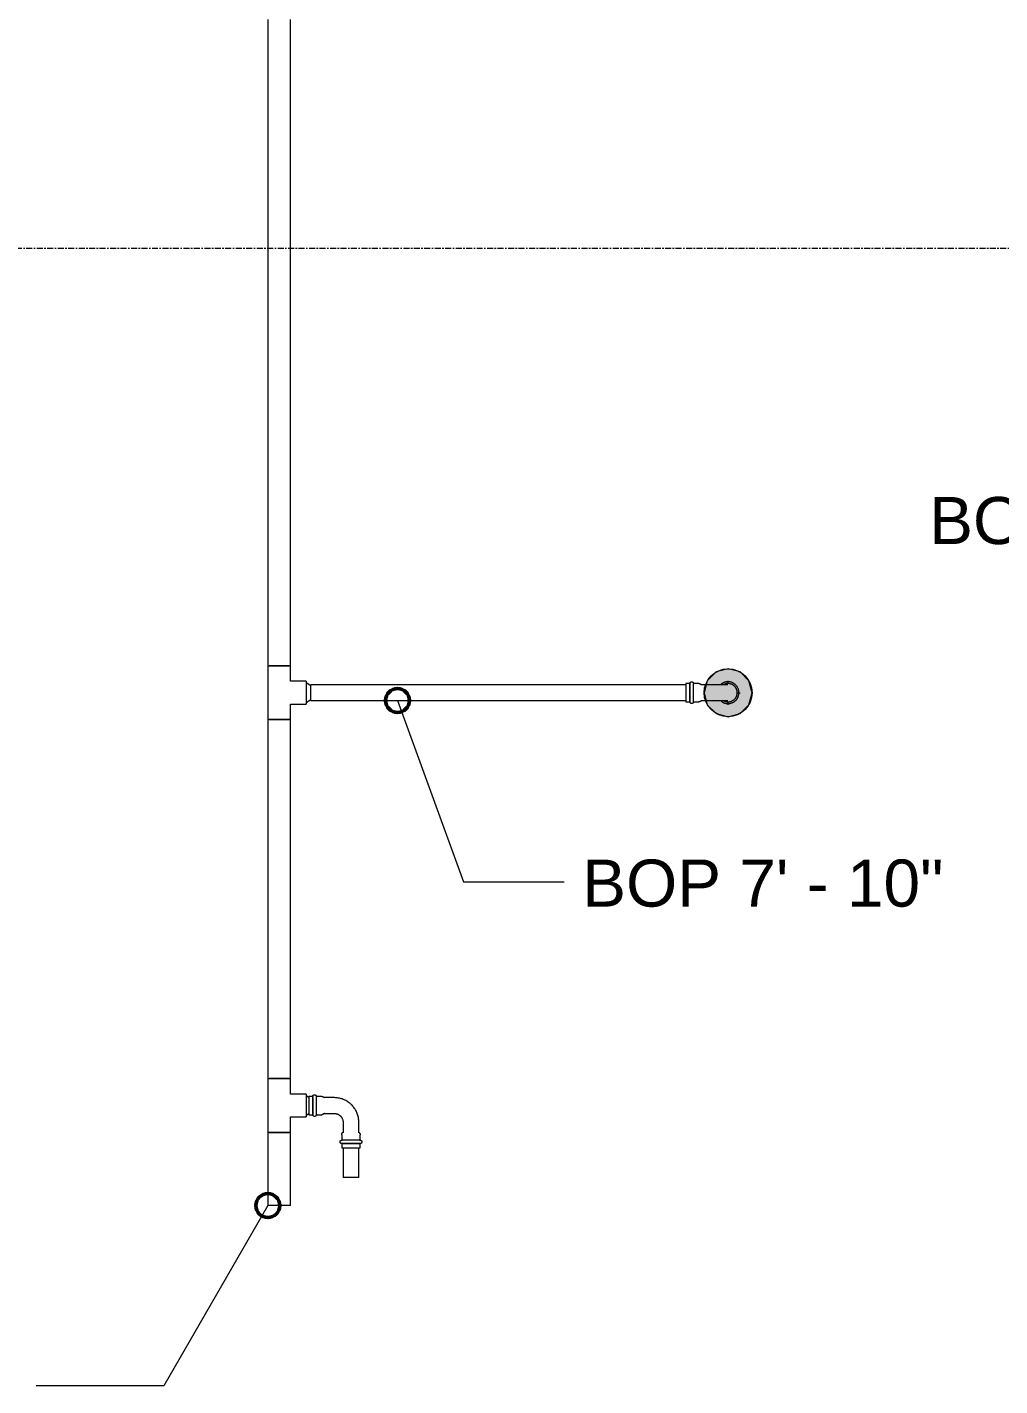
# Model space of a CAD drawing. Header units: inches. Extents: x -3679 to 241, y -496 to 1784.
# Drawn here: x -1093.7 to -1012.4, y 103.9 to 217.5 of the extents above; entities that cross this region are included whole.
import ezdxf

# ---------------------------------------------------------------- set-up
doc = ezdxf.new("R2010")
doc.units = ezdxf.units.IN
doc.header["$MEASUREMENT"] = 0
doc.linetypes.add('Grid Line', pattern=[0.875, 0.5, -0.125, 0.125, -0.125])
for name, color, linetype, lineweight in [('A-ANNO-NOTE', 250, 'Continuous', 9), ('G-ANNO-DIMS', 251, 'Continuous', 9), ('P-PIPE', 1, 'Continuous', 9), ('P-PIPE-CNTR', 1, 'Continuous', 9), ('S-GRID', 8, 'Continuous', 9)]:
    doc.layers.add(name, color=color, linetype=linetype, lineweight=lineweight)
doc.styles.add('Arial', font='arial.ttf', dxfattribs={"height": 3.934132})

# ---------------------------------------------------------------- blocks, each defined once
blk = doc.blocks.new('Victaulic-VicPress316-Elbow 90-45deg Style P568_P571 - Standard-523083-SECOND LEVEL')
at = {"layer": 'P-PIPE'}
for p, q in [((-3178.28, 1233.46), (-3178.28, 1232.57)), ((-3176.97, 1232.57), (-3176.97, 1233.46)), ((-3178.39, 1232.42), (-3178.39, 1231.96)), ((-3176.86, 1231.96), (-3176.86, 1232.42)), ((-3177.63, 1231.96), (-3178.39, 1231.96)), ((-3178.39, 1231.67), (-3178.39, 1231.33)), ((-3177.63, 1231.67), (-3178.39, 1231.67)), ((-3178.39, 1231.33), (-3177.63, 1231.33)), ((-3176.86, 1231.96), (-3177.63, 1231.96)), ((-3176.86, 1231.67), (-3177.63, 1231.67)), ((-3177.63, 1231.33), (-3176.86, 1231.33)), ((-3176.86, 1231.33), (-3176.86, 1231.67))]:
    blk.add_line(p, q, dxfattribs=at)
at = {"layer": 'P-PIPE', "flags": 128}
for points in [[(-3177.63, 1235.77), (-3177.66, 1235.77), (-3177.7, 1235.76), (-3177.73, 1235.76), (-3177.77, 1235.76), (-3177.81, 1235.75), (-3177.84, 1235.74), (-3177.88, 1235.73), (-3177.91, 1235.72), (-3177.95, 1235.71), (-3177.98, 1235.69), (-3178.01, 1235.68), (-3178.05, 1235.66), (-3178.08, 1235.65), (-3178.11, 1235.63), (-3178.14, 1235.61), (-3178.17, 1235.59), (-3178.2, 1235.56), (-3178.23, 1235.54), (-3178.25, 1235.52), (-3178.28, 1235.49), (-3178.3, 1235.46), (-3178.33, 1235.44), (-3178.35, 1235.41), (-3178.37, 1235.38), (-3178.39, 1235.35), (-3178.41, 1235.32), (-3178.43, 1235.28), (-3178.45, 1235.25), (-3178.46, 1235.22), (-3178.48, 1235.19), (-3178.49, 1235.15), (-3178.5, 1235.12), (-3178.51, 1235.08), (-3178.52, 1235.05), (-3178.52, 1235.01), (-3178.53, 1234.97), (-3178.53, 1234.94), (-3178.54, 1234.9), (-3178.54, 1234.86), (-3178.54, 1234.83), (-3178.53, 1234.79), (-3178.53, 1234.76), (-3178.53, 1234.72), (-3178.52, 1234.68), (-3178.51, 1234.65), (-3178.5, 1234.61), (-3178.49, 1234.58), (-3178.48, 1234.54), (-3178.47, 1234.51), (-3178.45, 1234.48), (-3178.44, 1234.44), (-3178.42, 1234.41), (-3178.4, 1234.38), (-3178.38, 1234.35), (-3178.36, 1234.32), (-3178.34, 1234.29), (-3178.32, 1234.26), (-3178.29, 1234.23)], [(-3177.63, 1235.62), (-3177.66, 1235.62), (-3177.69, 1235.62), (-3177.72, 1235.62), (-3177.75, 1235.61), (-3177.78, 1235.61), (-3177.81, 1235.6), (-3177.84, 1235.59), (-3177.87, 1235.58), (-3177.9, 1235.57), (-3177.92, 1235.56), (-3177.95, 1235.55), (-3177.98, 1235.53), (-3178.01, 1235.52), (-3178.03, 1235.5), (-3178.06, 1235.49), (-3178.08, 1235.47), (-3178.11, 1235.45), (-3178.13, 1235.43), (-3178.15, 1235.41), (-3178.17, 1235.39), (-3178.2, 1235.37), (-3178.22, 1235.34), (-3178.23, 1235.32), (-3178.25, 1235.29), (-3178.27, 1235.27), (-3178.29, 1235.24), (-3178.3, 1235.22), (-3178.31, 1235.19), (-3178.33, 1235.16), (-3178.34, 1235.13), (-3178.35, 1235.1), (-3178.36, 1235.07), (-3178.37, 1235.05), (-3178.37, 1235.02), (-3178.38, 1234.99), (-3178.38, 1234.95), (-3178.39, 1234.92), (-3178.39, 1234.89), (-3178.39, 1234.86), (-3178.39, 1234.83), (-3178.39, 1234.8), (-3178.39, 1234.77), (-3178.38, 1234.74), (-3178.38, 1234.71), (-3178.37, 1234.68), (-3178.36, 1234.65), (-3178.36, 1234.62), (-3178.35, 1234.59), (-3178.33, 1234.56), (-3178.32, 1234.54), (-3178.31, 1234.51), (-3178.29, 1234.48), (-3178.28, 1234.46)], [(-3176.97, 1234.22), (-3176.95, 1234.25), (-3176.92, 1234.27), (-3176.9, 1234.3), (-3176.88, 1234.33), (-3176.86, 1234.36), (-3176.84, 1234.39), (-3176.82, 1234.42), (-3176.8, 1234.46), (-3176.79, 1234.49), (-3176.77, 1234.52), (-3176.76, 1234.56), (-3176.75, 1234.59), (-3176.74, 1234.63), (-3176.73, 1234.66), (-3176.73, 1234.7), (-3176.72, 1234.74), (-3176.72, 1234.77), (-3176.71, 1234.81), (-3176.71, 1234.85), (-3176.71, 1234.88), (-3176.72, 1234.92), (-3176.72, 1234.95), (-3176.72, 1234.99), (-3176.73, 1235.03), (-3176.74, 1235.06), (-3176.75, 1235.1), (-3176.76, 1235.13), (-3176.77, 1235.17), (-3176.78, 1235.2), (-3176.8, 1235.23), (-3176.81, 1235.27), (-3176.83, 1235.3), (-3176.85, 1235.33), (-3176.87, 1235.36), (-3176.89, 1235.39), (-3176.91, 1235.42), (-3176.93, 1235.45), (-3176.96, 1235.48), (-3176.98, 1235.5), (-3177.01, 1235.53), (-3177.04, 1235.55), (-3177.06, 1235.57), (-3177.09, 1235.6), (-3177.12, 1235.62), (-3177.15, 1235.64), (-3177.19, 1235.65), (-3177.22, 1235.67), (-3177.25, 1235.69), (-3177.29, 1235.7), (-3177.32, 1235.71), (-3177.35, 1235.73), (-3177.39, 1235.74), (-3177.42, 1235.74), (-3177.46, 1235.75), (-3177.5, 1235.76), (-3177.53, 1235.76), (-3177.57, 1235.77), (-3177.61, 1235.77), (-3177.63, 1235.77)], [(-3176.96, 1234.47), (-3176.95, 1234.49), (-3176.94, 1234.52), (-3176.92, 1234.55), (-3176.91, 1234.58), (-3176.9, 1234.61), (-3176.89, 1234.64), (-3176.88, 1234.66), (-3176.88, 1234.69), (-3176.87, 1234.72), (-3176.87, 1234.75), (-3176.86, 1234.79), (-3176.86, 1234.82), (-3176.86, 1234.85), (-3176.86, 1234.88), (-3176.86, 1234.91), (-3176.86, 1234.94), (-3176.87, 1234.97), (-3176.87, 1235), (-3176.88, 1235.03), (-3176.89, 1235.06), (-3176.89, 1235.09), (-3176.9, 1235.12), (-3176.92, 1235.15), (-3176.93, 1235.17), (-3176.94, 1235.2), (-3176.96, 1235.23), (-3176.97, 1235.25), (-3176.99, 1235.28), (-3177.01, 1235.31), (-3177.02, 1235.33), (-3177.04, 1235.35), (-3177.06, 1235.38), (-3177.09, 1235.4), (-3177.11, 1235.42), (-3177.13, 1235.44), (-3177.15, 1235.46), (-3177.18, 1235.48), (-3177.2, 1235.5), (-3177.23, 1235.51), (-3177.26, 1235.53), (-3177.28, 1235.54), (-3177.31, 1235.55), (-3177.34, 1235.57), (-3177.37, 1235.58), (-3177.4, 1235.59), (-3177.43, 1235.6), (-3177.46, 1235.6), (-3177.49, 1235.61), (-3177.52, 1235.61), (-3177.55, 1235.62), (-3177.58, 1235.62), (-3177.61, 1235.62), (-3177.63, 1235.62)], [(-3178.28, 1234.85), (-3178.28, 1234.85), (-3178.28, 1234.85), (-3178.28, 1234.84), (-3178.28, 1234.84), (-3178.28, 1234.83), (-3178.28, 1234.81), (-3178.28, 1234.8), (-3178.28, 1234.78), (-3178.28, 1234.77), (-3178.28, 1234.74), (-3178.28, 1234.72), (-3178.28, 1234.7), (-3178.28, 1234.67), (-3178.28, 1234.64), (-3178.28, 1234.61), (-3178.28, 1234.58), (-3178.28, 1234.55), (-3178.28, 1234.51), (-3178.28, 1234.47), (-3178.28, 1234.43), (-3178.28, 1234.39), (-3178.28, 1234.35), (-3178.28, 1234.31), (-3178.28, 1234.26), (-3178.28, 1234.21), (-3178.28, 1234.17), (-3178.28, 1234.12), (-3178.28, 1234.07), (-3178.28, 1234.02), (-3178.28, 1233.97), (-3178.28, 1233.91), (-3178.28, 1233.86), (-3178.28, 1233.81), (-3178.28, 1233.75), (-3178.28, 1233.7), (-3178.28, 1233.64), (-3178.28, 1233.59), (-3178.28, 1233.53), (-3178.28, 1233.48), (-3178.28, 1233.46)], [(-3176.97, 1233.46), (-3176.97, 1233.52), (-3176.97, 1233.57), (-3176.97, 1233.63), (-3176.97, 1233.68), (-3176.97, 1233.74), (-3176.97, 1233.79), (-3176.97, 1233.85), (-3176.97, 1233.9), (-3176.97, 1233.95), (-3176.97, 1234), (-3176.97, 1234.06), (-3176.97, 1234.11), (-3176.97, 1234.15), (-3176.97, 1234.2), (-3176.97, 1234.25), (-3176.97, 1234.29), (-3176.97, 1234.34), (-3176.97, 1234.38), (-3176.97, 1234.42), (-3176.97, 1234.46), (-3176.97, 1234.5), (-3176.97, 1234.54), (-3176.97, 1234.57), (-3176.97, 1234.6), (-3176.97, 1234.63), (-3176.97, 1234.66), (-3176.97, 1234.69), (-3176.97, 1234.72), (-3176.97, 1234.74), (-3176.97, 1234.76), (-3176.97, 1234.78), (-3176.97, 1234.8), (-3176.97, 1234.81), (-3176.97, 1234.82), (-3176.97, 1234.83), (-3176.97, 1234.84), (-3176.97, 1234.85), (-3176.97, 1234.85), (-3176.97, 1234.85), (-3176.97, 1234.85)], [(-3178.39, 1232.42), (-3178.39, 1232.43), (-3178.39, 1232.44), (-3178.39, 1232.45), (-3178.39, 1232.46), (-3178.39, 1232.47), (-3178.38, 1232.48), (-3178.38, 1232.49), (-3178.38, 1232.5), (-3178.37, 1232.51), (-3178.37, 1232.52), (-3178.37, 1232.53), (-3178.36, 1232.54), (-3178.36, 1232.55), (-3178.35, 1232.56), (-3178.34, 1232.57), (-3178.34, 1232.58), (-3178.33, 1232.59), (-3178.32, 1232.6), (-3178.32, 1232.6), (-3178.31, 1232.61), (-3178.3, 1232.62), (-3178.29, 1232.63), (-3178.28, 1232.63), (-3178.28, 1232.63)], [(-3176.97, 1232.63), (-3176.96, 1232.63), (-3176.95, 1232.62), (-3176.94, 1232.61), (-3176.93, 1232.61), (-3176.93, 1232.6), (-3176.92, 1232.59), (-3176.91, 1232.58), (-3176.91, 1232.57), (-3176.9, 1232.56), (-3176.9, 1232.55), (-3176.89, 1232.54), (-3176.89, 1232.53), (-3176.88, 1232.52), (-3176.88, 1232.51), (-3176.87, 1232.5), (-3176.87, 1232.49), (-3176.87, 1232.48), (-3176.86, 1232.47), (-3176.86, 1232.46), (-3176.86, 1232.45), (-3176.86, 1232.44), (-3176.86, 1232.43), (-3176.86, 1232.42), (-3176.86, 1232.42)], [(-3178.39, 1231.67), (-3178.4, 1231.67), (-3178.4, 1231.67), (-3178.41, 1231.67), (-3178.41, 1231.68), (-3178.42, 1231.68), (-3178.43, 1231.68), (-3178.43, 1231.68), (-3178.44, 1231.68), (-3178.44, 1231.68), (-3178.45, 1231.68), (-3178.45, 1231.69), (-3178.46, 1231.69), (-3178.46, 1231.69), (-3178.47, 1231.7), (-3178.47, 1231.7), (-3178.48, 1231.7), (-3178.48, 1231.71), (-3178.49, 1231.71), (-3178.49, 1231.71), (-3178.5, 1231.72), (-3178.5, 1231.72), (-3178.5, 1231.73), (-3178.51, 1231.73), (-3178.51, 1231.74), (-3178.51, 1231.74), (-3178.52, 1231.75), (-3178.52, 1231.75), (-3178.52, 1231.76), (-3178.52, 1231.76), (-3178.53, 1231.77), (-3178.53, 1231.77), (-3178.53, 1231.78), (-3178.53, 1231.78), (-3178.53, 1231.79), (-3178.53, 1231.79), (-3178.54, 1231.8), (-3178.54, 1231.81), (-3178.54, 1231.81), (-3178.54, 1231.82), (-3178.54, 1231.82), (-3178.54, 1231.83), (-3178.54, 1231.83), (-3178.54, 1231.84), (-3178.53, 1231.85), (-3178.53, 1231.85), (-3178.53, 1231.86), (-3178.53, 1231.86), (-3178.53, 1231.87), (-3178.53, 1231.87), (-3178.52, 1231.88), (-3178.52, 1231.88), (-3178.52, 1231.89), (-3178.52, 1231.89), (-3178.51, 1231.9), (-3178.51, 1231.9), (-3178.51, 1231.91), (-3178.5, 1231.91), (-3178.5, 1231.92), (-3178.49, 1231.92), (-3178.49, 1231.93), (-3178.49, 1231.93), (-3178.48, 1231.93), (-3178.48, 1231.94), (-3178.47, 1231.94), (-3178.47, 1231.94), (-3178.46, 1231.95), (-3178.46, 1231.95), (-3178.45, 1231.95), (-3178.45, 1231.95), (-3178.44, 1231.96), (-3178.43, 1231.96), (-3178.43, 1231.96), (-3178.42, 1231.96), (-3178.42, 1231.96), (-3178.41, 1231.96), (-3178.41, 1231.96), (-3178.4, 1231.96), (-3178.39, 1231.96), (-3178.39, 1231.96)], [(-3177.63, 1231.96), (-3177.66, 1231.96), (-3177.69, 1231.96), (-3177.72, 1231.96), (-3177.75, 1231.96), (-3177.78, 1231.96), (-3177.81, 1231.96), (-3177.84, 1231.96), (-3177.87, 1231.96), (-3177.9, 1231.96), (-3177.92, 1231.96), (-3177.95, 1231.96), (-3177.98, 1231.96), (-3178.01, 1231.96), (-3178.03, 1231.96), (-3178.06, 1231.96), (-3178.08, 1231.96), (-3178.11, 1231.96), (-3178.13, 1231.96), (-3178.15, 1231.96), (-3178.17, 1231.96), (-3178.2, 1231.96), (-3178.22, 1231.96), (-3178.23, 1231.96), (-3178.25, 1231.96), (-3178.27, 1231.96), (-3178.29, 1231.96), (-3178.3, 1231.96), (-3178.31, 1231.96), (-3178.33, 1231.96), (-3178.34, 1231.96), (-3178.35, 1231.96), (-3178.36, 1231.96), (-3178.37, 1231.96), (-3178.37, 1231.96), (-3178.38, 1231.96), (-3178.38, 1231.96), (-3178.39, 1231.96), (-3178.39, 1231.96), (-3178.39, 1231.96), (-3178.39, 1231.96)], [(-3178.39, 1231.96), (-3178.39, 1231.96), (-3178.39, 1231.96), (-3178.39, 1231.96), (-3178.38, 1231.96), (-3178.38, 1231.96), (-3178.37, 1231.96), (-3178.36, 1231.96), (-3178.35, 1231.96)], [(-3178.35, 1231.67), (-3178.36, 1231.67), (-3178.37, 1231.67), (-3178.37, 1231.67), (-3178.38, 1231.67), (-3178.38, 1231.67), (-3178.39, 1231.67), (-3178.39, 1231.67), (-3178.39, 1231.67), (-3178.39, 1231.67)], [(-3178.39, 1231.67), (-3178.39, 1231.67), (-3178.39, 1231.67), (-3178.39, 1231.67), (-3178.38, 1231.67), (-3178.38, 1231.67), (-3178.37, 1231.67), (-3178.36, 1231.67), (-3178.35, 1231.67), (-3178.34, 1231.67), (-3178.33, 1231.67), (-3178.32, 1231.67), (-3178.3, 1231.67), (-3178.29, 1231.67), (-3178.27, 1231.67), (-3178.26, 1231.67), (-3178.24, 1231.67), (-3178.22, 1231.67), (-3178.2, 1231.67), (-3178.18, 1231.67), (-3178.16, 1231.67), (-3178.14, 1231.67), (-3178.11, 1231.67), (-3178.09, 1231.67), (-3178.06, 1231.67), (-3178.04, 1231.67), (-3178.01, 1231.67), (-3177.99, 1231.67), (-3177.96, 1231.67), (-3177.93, 1231.67), (-3177.9, 1231.67), (-3177.87, 1231.67), (-3177.84, 1231.67), (-3177.82, 1231.67), (-3177.79, 1231.67), (-3177.76, 1231.67), (-3177.72, 1231.67), (-3177.69, 1231.67), (-3177.66, 1231.67), (-3177.63, 1231.67), (-3177.63, 1231.67)], [(-3176.86, 1231.96), (-3176.86, 1231.96), (-3176.86, 1231.96), (-3176.86, 1231.96), (-3176.87, 1231.96), (-3176.87, 1231.96), (-3176.88, 1231.96), (-3176.89, 1231.96), (-3176.9, 1231.96), (-3176.91, 1231.96), (-3176.92, 1231.96), (-3176.93, 1231.96), (-3176.95, 1231.96), (-3176.96, 1231.96), (-3176.98, 1231.96), (-3176.99, 1231.96), (-3177.01, 1231.96), (-3177.03, 1231.96), (-3177.05, 1231.96), (-3177.07, 1231.96), (-3177.09, 1231.96), (-3177.11, 1231.96), (-3177.14, 1231.96), (-3177.16, 1231.96), (-3177.19, 1231.96), (-3177.21, 1231.96), (-3177.24, 1231.96), (-3177.26, 1231.96), (-3177.29, 1231.96), (-3177.32, 1231.96), (-3177.35, 1231.96), (-3177.38, 1231.96), (-3177.41, 1231.96), (-3177.43, 1231.96), (-3177.46, 1231.96), (-3177.49, 1231.96), (-3177.53, 1231.96), (-3177.56, 1231.96), (-3177.59, 1231.96), (-3177.62, 1231.96), (-3177.63, 1231.96)], [(-3177.63, 1231.67), (-3177.59, 1231.67), (-3177.56, 1231.67), (-3177.53, 1231.67), (-3177.5, 1231.67), (-3177.47, 1231.67), (-3177.44, 1231.67), (-3177.41, 1231.67), (-3177.38, 1231.67), (-3177.35, 1231.67), (-3177.33, 1231.67), (-3177.3, 1231.67), (-3177.27, 1231.67), (-3177.24, 1231.67), (-3177.22, 1231.67), (-3177.19, 1231.67), (-3177.17, 1231.67), (-3177.14, 1231.67), (-3177.12, 1231.67), (-3177.1, 1231.67), (-3177.08, 1231.67), (-3177.05, 1231.67), (-3177.03, 1231.67), (-3177.02, 1231.67), (-3177, 1231.67), (-3176.98, 1231.67), (-3176.96, 1231.67), (-3176.95, 1231.67), (-3176.94, 1231.67), (-3176.92, 1231.67), (-3176.91, 1231.67), (-3176.9, 1231.67), (-3176.89, 1231.67), (-3176.88, 1231.67), (-3176.88, 1231.67), (-3176.87, 1231.67), (-3176.87, 1231.67), (-3176.86, 1231.67), (-3176.86, 1231.67), (-3176.86, 1231.67), (-3176.86, 1231.67)], [(-3176.9, 1231.96), (-3176.89, 1231.96), (-3176.88, 1231.96), (-3176.88, 1231.96), (-3176.87, 1231.96), (-3176.87, 1231.96), (-3176.86, 1231.96), (-3176.86, 1231.96), (-3176.86, 1231.96), (-3176.86, 1231.96)], [(-3176.86, 1231.67), (-3176.86, 1231.67), (-3176.86, 1231.67), (-3176.86, 1231.67), (-3176.87, 1231.67), (-3176.87, 1231.67), (-3176.88, 1231.67), (-3176.89, 1231.67), (-3176.9, 1231.67)], [(-3176.86, 1231.96), (-3176.85, 1231.96), (-3176.85, 1231.96), (-3176.84, 1231.96), (-3176.84, 1231.96), (-3176.83, 1231.96), (-3176.82, 1231.96), (-3176.82, 1231.96), (-3176.81, 1231.96), (-3176.81, 1231.96), (-3176.8, 1231.95), (-3176.8, 1231.95), (-3176.79, 1231.95), (-3176.79, 1231.95), (-3176.78, 1231.94), (-3176.78, 1231.94), (-3176.77, 1231.94), (-3176.77, 1231.93), (-3176.76, 1231.93), (-3176.76, 1231.92), (-3176.75, 1231.92), (-3176.75, 1231.92), (-3176.75, 1231.91), (-3176.74, 1231.91), (-3176.74, 1231.9), (-3176.74, 1231.9), (-3176.73, 1231.89), (-3176.73, 1231.89), (-3176.73, 1231.88), (-3176.73, 1231.88), (-3176.72, 1231.87), (-3176.72, 1231.87), (-3176.72, 1231.86), (-3176.72, 1231.85), (-3176.72, 1231.85), (-3176.72, 1231.84), (-3176.71, 1231.84), (-3176.71, 1231.83), (-3176.71, 1231.83), (-3176.71, 1231.82), (-3176.71, 1231.81), (-3176.71, 1231.81), (-3176.71, 1231.8), (-3176.71, 1231.8), (-3176.72, 1231.79), (-3176.72, 1231.79), (-3176.72, 1231.78), (-3176.72, 1231.77), (-3176.72, 1231.77), (-3176.72, 1231.76), (-3176.73, 1231.76), (-3176.73, 1231.75), (-3176.73, 1231.75), (-3176.73, 1231.74), (-3176.74, 1231.74), (-3176.74, 1231.73), (-3176.74, 1231.73), (-3176.75, 1231.72), (-3176.75, 1231.72), (-3176.76, 1231.72), (-3176.76, 1231.71), (-3176.76, 1231.71), (-3176.77, 1231.7), (-3176.77, 1231.7), (-3176.78, 1231.7), (-3176.78, 1231.69), (-3176.79, 1231.69), (-3176.79, 1231.69), (-3176.8, 1231.69), (-3176.8, 1231.68), (-3176.81, 1231.68), (-3176.82, 1231.68), (-3176.82, 1231.68), (-3176.83, 1231.68), (-3176.83, 1231.68), (-3176.84, 1231.67), (-3176.84, 1231.67), (-3176.85, 1231.67), (-3176.86, 1231.67), (-3176.86, 1231.67)]]:
    blk.add_lwpolyline(points, dxfattribs=at)
blk = doc.blocks.new('Victaulic-VicPress316-Elbow 90-45deg Style P568_P571 - Standard-V1-SECOND LEVEL')
at = {"layer": 'P-PIPE'}
for p, q in [((-0.77, 3.52), (-0.77, 3.18)), ((0.77, 3.52), (-0.77, 3.52)), ((0.77, 3.18), (0.77, 3.52)), ((-0.77, 3.18), (0.77, 3.18)), ((-0.77, 2.89), (-0.77, 2.44)), ((-0.77, 2.89), (0.77, 2.89)), ((-0.66, 2.28), (-0.66, 1.39)), ((0.66, 1.39), (0.66, 2.28)), ((0.77, 2.44), (0.77, 2.89)), ((-3.18, 0.77), (-3.52, 0.77)), ((-3.52, 0.77), (-3.52, -0.77)), ((-3.18, -0.77), (-3.18, 0.77)), ((-2.44, 0.77), (-2.89, 0.77)), ((-2.89, -0.77), (-2.89, 0.77)), ((-1.39, 0.66), (-2.28, 0.66)), ((-3.52, -0.77), (-3.18, -0.77)), ((-2.89, -0.77), (-2.44, -0.77)), ((-2.28, -0.66), (-1.39, -0.66))]:
    blk.add_line(p, q, dxfattribs=at)
at = {"layer": 'P-PIPE', "flags": 128}
for points in [[(-0.77, 2.89), (-0.77, 2.89), (-0.78, 2.89), (-0.78, 2.89), (-0.79, 2.89), (-0.8, 2.89), (-0.8, 2.89), (-0.81, 2.9), (-0.81, 2.9), (-0.82, 2.9), (-0.82, 2.9), (-0.83, 2.9), (-0.83, 2.91), (-0.84, 2.91), (-0.84, 2.91), (-0.85, 2.92), (-0.85, 2.92), (-0.86, 2.92), (-0.86, 2.93), (-0.87, 2.93), (-0.87, 2.93), (-0.87, 2.94), (-0.88, 2.94), (-0.88, 2.95), (-0.89, 2.95), (-0.89, 2.96), (-0.89, 2.96), (-0.89, 2.97), (-0.9, 2.97), (-0.9, 2.98), (-0.9, 2.98), (-0.9, 2.99), (-0.91, 2.99), (-0.91, 3), (-0.91, 3.01), (-0.91, 3.01), (-0.91, 3.02), (-0.91, 3.02), (-0.91, 3.03), (-0.91, 3.03), (-0.91, 3.04), (-0.91, 3.05), (-0.91, 3.05), (-0.91, 3.06), (-0.91, 3.06), (-0.91, 3.07), (-0.91, 3.07), (-0.91, 3.08), (-0.9, 3.09), (-0.9, 3.09), (-0.9, 3.1), (-0.9, 3.1), (-0.89, 3.11), (-0.89, 3.11), (-0.89, 3.12), (-0.88, 3.12), (-0.88, 3.13), (-0.88, 3.13), (-0.87, 3.14), (-0.87, 3.14), (-0.86, 3.14), (-0.86, 3.15), (-0.86, 3.15), (-0.85, 3.15), (-0.85, 3.16), (-0.84, 3.16), (-0.84, 3.16), (-0.83, 3.17), (-0.83, 3.17), (-0.82, 3.17), (-0.82, 3.17), (-0.81, 3.17), (-0.8, 3.18), (-0.8, 3.18), (-0.79, 3.18), (-0.79, 3.18), (-0.78, 3.18), (-0.78, 3.18), (-0.77, 3.18), (-0.77, 3.18)], [(0.77, 3.18), (0.77, 3.18), (0.76, 3.18), (0.76, 3.18), (0.76, 3.18), (0.75, 3.18), (0.74, 3.18), (0.74, 3.18), (0.73, 3.18), (0.72, 3.18), (0.71, 3.18), (0.69, 3.18), (0.68, 3.18), (0.67, 3.18), (0.65, 3.18), (0.63, 3.18), (0.61, 3.18), (0.6, 3.18), (0.58, 3.18), (0.56, 3.18), (0.53, 3.18), (0.51, 3.18), (0.49, 3.18), (0.46, 3.18), (0.44, 3.18), (0.41, 3.18), (0.39, 3.18), (0.36, 3.18), (0.33, 3.18), (0.31, 3.18), (0.28, 3.18), (0.25, 3.18), (0.22, 3.18), (0.19, 3.18), (0.16, 3.18), (0.13, 3.18), (0.1, 3.18), (0.07, 3.18), (0.04, 3.18), (0.01, 3.18), (-0.02, 3.18), (-0.05, 3.18), (-0.08, 3.18), (-0.11, 3.18), (-0.14, 3.18), (-0.17, 3.18), (-0.2, 3.18), (-0.23, 3.18), (-0.26, 3.18), (-0.29, 3.18), (-0.32, 3.18), (-0.35, 3.18), (-0.37, 3.18), (-0.4, 3.18), (-0.43, 3.18), (-0.45, 3.18), (-0.48, 3.18), (-0.5, 3.18), (-0.52, 3.18), (-0.54, 3.18), (-0.57, 3.18), (-0.59, 3.18), (-0.6, 3.18), (-0.62, 3.18), (-0.64, 3.18), (-0.66, 3.18), (-0.67, 3.18), (-0.69, 3.18), (-0.7, 3.18), (-0.71, 3.18), (-0.72, 3.18), (-0.73, 3.18), (-0.74, 3.18), (-0.75, 3.18), (-0.75, 3.18), (-0.76, 3.18), (-0.76, 3.18), (-0.77, 3.18), (-0.77, 3.18), (-0.77, 3.18)], [(-0.77, 3.18), (-0.77, 3.18), (-0.76, 3.18), (-0.76, 3.18), (-0.76, 3.18), (-0.75, 3.18), (-0.74, 3.18), (-0.74, 3.18), (-0.73, 3.18)], [(-0.77, 2.89), (-0.77, 2.89), (-0.76, 2.89), (-0.76, 2.89), (-0.76, 2.89), (-0.75, 2.89), (-0.74, 2.89), (-0.74, 2.89), (-0.73, 2.89), (-0.72, 2.89), (-0.71, 2.89), (-0.69, 2.89), (-0.68, 2.89), (-0.67, 2.89), (-0.65, 2.89), (-0.63, 2.89), (-0.61, 2.89), (-0.6, 2.89), (-0.58, 2.89), (-0.56, 2.89), (-0.53, 2.89), (-0.51, 2.89), (-0.49, 2.89), (-0.46, 2.89), (-0.44, 2.89), (-0.41, 2.89), (-0.39, 2.89), (-0.36, 2.89), (-0.33, 2.89), (-0.31, 2.89), (-0.28, 2.89), (-0.25, 2.89), (-0.22, 2.89), (-0.19, 2.89), (-0.16, 2.89), (-0.13, 2.89), (-0.1, 2.89), (-0.07, 2.89), (-0.04, 2.89), (-0.01, 2.89), (0.02, 2.89), (0.05, 2.89), (0.08, 2.89), (0.11, 2.89), (0.14, 2.89), (0.17, 2.89), (0.2, 2.89), (0.23, 2.89), (0.26, 2.89), (0.29, 2.89), (0.32, 2.89), (0.35, 2.89), (0.37, 2.89), (0.4, 2.89), (0.43, 2.89), (0.45, 2.89), (0.48, 2.89), (0.5, 2.89), (0.52, 2.89), (0.54, 2.89), (0.57, 2.89), (0.59, 2.89), (0.6, 2.89), (0.62, 2.89), (0.64, 2.89), (0.66, 2.89), (0.67, 2.89), (0.69, 2.89), (0.7, 2.89), (0.71, 2.89), (0.72, 2.89), (0.73, 2.89), (0.74, 2.89), (0.75, 2.89), (0.75, 2.89), (0.76, 2.89), (0.76, 2.89), (0.77, 2.89), (0.77, 2.89), (0.77, 2.89)], [(-0.72, 2.89), (-0.73, 2.89), (-0.74, 2.89), (-0.75, 2.89), (-0.75, 2.89), (-0.76, 2.89), (-0.76, 2.89), (-0.77, 2.89), (-0.77, 2.89), (-0.77, 2.89)], [(-0.66, 2.22), (-0.67, 2.23), (-0.67, 2.23), (-0.68, 2.24), (-0.69, 2.25), (-0.7, 2.26), (-0.7, 2.27), (-0.71, 2.27), (-0.72, 2.28), (-0.72, 2.29), (-0.73, 2.3), (-0.73, 2.31), (-0.74, 2.32), (-0.74, 2.33), (-0.75, 2.34), (-0.75, 2.35), (-0.76, 2.36), (-0.76, 2.37), (-0.76, 2.38), (-0.76, 2.39), (-0.76, 2.4), (-0.77, 2.42), (-0.77, 2.43), (-0.77, 2.44), (-0.77, 2.44)], [(0.77, 2.44), (0.77, 2.43), (0.77, 2.42), (0.76, 2.41), (0.76, 2.4), (0.76, 2.38), (0.76, 2.37), (0.76, 2.36), (0.75, 2.35), (0.75, 2.34), (0.74, 2.33), (0.74, 2.32), (0.74, 2.31), (0.73, 2.3), (0.72, 2.29), (0.72, 2.29), (0.71, 2.28), (0.71, 2.27), (0.7, 2.26), (0.69, 2.25), (0.68, 2.24), (0.68, 2.24), (0.67, 2.23), (0.66, 2.22), (0.66, 2.22)], [(0.72, 3.18), (0.73, 3.18), (0.74, 3.18), (0.75, 3.18), (0.75, 3.18), (0.76, 3.18), (0.76, 3.18), (0.77, 3.18), (0.77, 3.18), (0.77, 3.18)], [(0.77, 2.89), (0.77, 2.89), (0.76, 2.89), (0.76, 2.89), (0.76, 2.89), (0.75, 2.89), (0.74, 2.89), (0.74, 2.89), (0.73, 2.89)], [(0.77, 3.18), (0.77, 3.18), (0.78, 3.18), (0.78, 3.18), (0.79, 3.18), (0.8, 3.18), (0.8, 3.18), (0.81, 3.18), (0.81, 3.17), (0.82, 3.17), (0.82, 3.17), (0.83, 3.17), (0.83, 3.17), (0.84, 3.16), (0.84, 3.16), (0.85, 3.16), (0.85, 3.15), (0.86, 3.15), (0.86, 3.15), (0.87, 3.14), (0.87, 3.14), (0.87, 3.13), (0.88, 3.13), (0.88, 3.12), (0.89, 3.12), (0.89, 3.11), (0.89, 3.11), (0.89, 3.1), (0.9, 3.1), (0.9, 3.09), (0.9, 3.09), (0.9, 3.08), (0.91, 3.08), (0.91, 3.07), (0.91, 3.07), (0.91, 3.06), (0.91, 3.05), (0.91, 3.05), (0.91, 3.04), (0.91, 3.04), (0.91, 3.03), (0.91, 3.03), (0.91, 3.02), (0.91, 3.01), (0.91, 3.01), (0.91, 3), (0.91, 3), (0.91, 2.99), (0.9, 2.99), (0.9, 2.98), (0.9, 2.98), (0.9, 2.97), (0.89, 2.97), (0.89, 2.96), (0.89, 2.96), (0.88, 2.95), (0.88, 2.95), (0.88, 2.94), (0.87, 2.94), (0.87, 2.93), (0.86, 2.93), (0.86, 2.92), (0.86, 2.92), (0.85, 2.92), (0.85, 2.91), (0.84, 2.91), (0.84, 2.91), (0.83, 2.91), (0.83, 2.9), (0.82, 2.9), (0.82, 2.9), (0.81, 2.9), (0.8, 2.9), (0.8, 2.89), (0.79, 2.89), (0.79, 2.89), (0.78, 2.89), (0.78, 2.89), (0.77, 2.89), (0.77, 2.89)], [(-0.66, 1.39), (-0.66, 1.36), (-0.66, 1.33), (-0.66, 1.3), (-0.67, 1.28), (-0.67, 1.25), (-0.68, 1.22), (-0.69, 1.19), (-0.69, 1.16), (-0.7, 1.13), (-0.72, 1.11), (-0.73, 1.08), (-0.74, 1.05), (-0.75, 1.03), (-0.77, 1), (-0.79, 0.98), (-0.8, 0.95), (-0.82, 0.93), (-0.84, 0.91), (-0.86, 0.89), (-0.88, 0.87), (-0.9, 0.85), (-0.92, 0.83), (-0.95, 0.81), (-0.97, 0.79), (-1, 0.77), (-1.02, 0.76), (-1.05, 0.74), (-1.07, 0.73), (-1.1, 0.72), (-1.13, 0.71), (-1.15, 0.7), (-1.18, 0.69), (-1.21, 0.68), (-1.24, 0.67), (-1.27, 0.67), (-1.3, 0.66), (-1.33, 0.66), (-1.36, 0.66), (-1.39, 0.66), (-1.39, 0.66)], [(-1.39, -0.66), (-1.31, -0.66), (-1.23, -0.65), (-1.15, -0.64), (-1.07, -0.63), (-0.99, -0.62), (-0.91, -0.6), (-0.83, -0.58), (-0.75, -0.55), (-0.67, -0.53), (-0.59, -0.5), (-0.52, -0.46), (-0.45, -0.43), (-0.37, -0.39), (-0.3, -0.34), (-0.24, -0.3), (-0.17, -0.25), (-0.1, -0.2), (-0.04, -0.15), (0.02, -0.09), (0.08, -0.04), (0.13, 0.02), (0.19, 0.09), (0.24, 0.15), (0.29, 0.22), (0.33, 0.29), (0.38, 0.35), (0.42, 0.43), (0.45, 0.5), (0.49, 0.57), (0.52, 0.65), (0.55, 0.73), (0.57, 0.81), (0.59, 0.88), (0.61, 0.96), (0.63, 1.04), (0.64, 1.13), (0.65, 1.21), (0.65, 1.29), (0.66, 1.37), (0.66, 1.39)], [(-3.18, 0.77), (-3.18, 0.77), (-3.18, 0.78), (-3.18, 0.78), (-3.18, 0.79), (-3.18, 0.8), (-3.18, 0.8), (-3.18, 0.81), (-3.17, 0.81), (-3.17, 0.82), (-3.17, 0.82), (-3.17, 0.83), (-3.17, 0.83), (-3.16, 0.84), (-3.16, 0.84), (-3.16, 0.85), (-3.15, 0.85), (-3.15, 0.86), (-3.15, 0.86), (-3.14, 0.87), (-3.14, 0.87), (-3.13, 0.87), (-3.13, 0.88), (-3.12, 0.88), (-3.12, 0.89), (-3.11, 0.89), (-3.11, 0.89), (-3.1, 0.89), (-3.1, 0.9), (-3.09, 0.9), (-3.09, 0.9), (-3.08, 0.9), (-3.08, 0.91), (-3.07, 0.91), (-3.07, 0.91), (-3.06, 0.91), (-3.05, 0.91), (-3.05, 0.91), (-3.04, 0.91), (-3.04, 0.91), (-3.03, 0.91), (-3.03, 0.91), (-3.02, 0.91), (-3.01, 0.91), (-3.01, 0.91), (-3, 0.91), (-3, 0.91), (-2.99, 0.91), (-2.99, 0.9), (-2.98, 0.9), (-2.98, 0.9), (-2.97, 0.9), (-2.97, 0.89), (-2.96, 0.89), (-2.96, 0.89), (-2.95, 0.88), (-2.95, 0.88), (-2.94, 0.88), (-2.94, 0.87), (-2.93, 0.87), (-2.93, 0.86), (-2.92, 0.86), (-2.92, 0.86), (-2.92, 0.85), (-2.91, 0.85), (-2.91, 0.84), (-2.91, 0.84), (-2.91, 0.83), (-2.9, 0.83), (-2.9, 0.82), (-2.9, 0.82), (-2.9, 0.81), (-2.9, 0.8), (-2.89, 0.8), (-2.89, 0.79), (-2.89, 0.79), (-2.89, 0.78), (-2.89, 0.78), (-2.89, 0.77), (-2.89, 0.77)], [(-3.18, 0.77), (-3.18, 0.77), (-3.18, 0.76), (-3.18, 0.76), (-3.18, 0.76), (-3.18, 0.75), (-3.18, 0.74), (-3.18, 0.74), (-3.18, 0.73), (-3.18, 0.72), (-3.18, 0.71), (-3.18, 0.69), (-3.18, 0.68), (-3.18, 0.67), (-3.18, 0.65), (-3.18, 0.63), (-3.18, 0.61), (-3.18, 0.6), (-3.18, 0.58), (-3.18, 0.56), (-3.18, 0.53), (-3.18, 0.51), (-3.18, 0.49), (-3.18, 0.46), (-3.18, 0.44), (-3.18, 0.41), (-3.18, 0.39), (-3.18, 0.36), (-3.18, 0.33), (-3.18, 0.31), (-3.18, 0.28), (-3.18, 0.25), (-3.18, 0.22), (-3.18, 0.19), (-3.18, 0.16), (-3.18, 0.13), (-3.18, 0.1), (-3.18, 0.07), (-3.18, 0.04), (-3.18, 0.01), (-3.18, -0.02), (-3.18, -0.05), (-3.18, -0.08), (-3.18, -0.11), (-3.18, -0.14), (-3.18, -0.17), (-3.18, -0.2), (-3.18, -0.23), (-3.18, -0.26), (-3.18, -0.29), (-3.18, -0.32), (-3.18, -0.35), (-3.18, -0.37), (-3.18, -0.4), (-3.18, -0.43), (-3.18, -0.45), (-3.18, -0.48), (-3.18, -0.5), (-3.18, -0.52), (-3.18, -0.54), (-3.18, -0.57), (-3.18, -0.59), (-3.18, -0.6), (-3.18, -0.62), (-3.18, -0.64), (-3.18, -0.66), (-3.18, -0.67), (-3.18, -0.69), (-3.18, -0.7), (-3.18, -0.71), (-3.18, -0.72), (-3.18, -0.73), (-3.18, -0.74), (-3.18, -0.75), (-3.18, -0.75), (-3.18, -0.76), (-3.18, -0.76), (-3.18, -0.77), (-3.18, -0.77), (-3.18, -0.77)], [(-3.18, 0.72), (-3.18, 0.73), (-3.18, 0.74), (-3.18, 0.75), (-3.18, 0.75), (-3.18, 0.76), (-3.18, 0.76), (-3.18, 0.77), (-3.18, 0.77), (-3.18, 0.77)], [(-2.89, -0.77), (-2.89, -0.77), (-2.89, -0.76), (-2.89, -0.76), (-2.89, -0.76), (-2.89, -0.75), (-2.89, -0.74), (-2.89, -0.74), (-2.89, -0.73), (-2.89, -0.72), (-2.89, -0.71), (-2.89, -0.69), (-2.89, -0.68), (-2.89, -0.67), (-2.89, -0.65), (-2.89, -0.63), (-2.89, -0.61), (-2.89, -0.6), (-2.89, -0.58), (-2.89, -0.56), (-2.89, -0.53), (-2.89, -0.51), (-2.89, -0.49), (-2.89, -0.46), (-2.89, -0.44), (-2.89, -0.41), (-2.89, -0.39), (-2.89, -0.36), (-2.89, -0.33), (-2.89, -0.31), (-2.89, -0.28), (-2.89, -0.25), (-2.89, -0.22), (-2.89, -0.19), (-2.89, -0.16), (-2.89, -0.13), (-2.89, -0.1), (-2.89, -0.07), (-2.89, -0.04), (-2.89, -0.01), (-2.89, 0.02), (-2.89, 0.05), (-2.89, 0.08), (-2.89, 0.11), (-2.89, 0.14), (-2.89, 0.17), (-2.89, 0.2), (-2.89, 0.23), (-2.89, 0.26), (-2.89, 0.29), (-2.89, 0.32), (-2.89, 0.35), (-2.89, 0.37), (-2.89, 0.4), (-2.89, 0.43), (-2.89, 0.45), (-2.89, 0.48), (-2.89, 0.5), (-2.89, 0.52), (-2.89, 0.54), (-2.89, 0.57), (-2.89, 0.59), (-2.89, 0.6), (-2.89, 0.62), (-2.89, 0.64), (-2.89, 0.66), (-2.89, 0.67), (-2.89, 0.69), (-2.89, 0.7), (-2.89, 0.71), (-2.89, 0.72), (-2.89, 0.73), (-2.89, 0.74), (-2.89, 0.75), (-2.89, 0.75), (-2.89, 0.76), (-2.89, 0.76), (-2.89, 0.77), (-2.89, 0.77), (-2.89, 0.77)], [(-2.89, 0.77), (-2.89, 0.77), (-2.89, 0.76), (-2.89, 0.76), (-2.89, 0.76), (-2.89, 0.75), (-2.89, 0.74), (-2.89, 0.74), (-2.89, 0.73)], [(-2.44, 0.77), (-2.43, 0.77), (-2.42, 0.77), (-2.41, 0.76), (-2.4, 0.76), (-2.38, 0.76), (-2.37, 0.76), (-2.36, 0.76), (-2.35, 0.75), (-2.34, 0.75), (-2.33, 0.74), (-2.32, 0.74), (-2.31, 0.74), (-2.3, 0.73), (-2.29, 0.72), (-2.29, 0.72), (-2.28, 0.71), (-2.27, 0.71), (-2.26, 0.7), (-2.25, 0.69), (-2.24, 0.68), (-2.24, 0.68), (-2.23, 0.67), (-2.22, 0.66), (-2.22, 0.66)], [(-3.18, -0.77), (-3.18, -0.77), (-3.18, -0.76), (-3.18, -0.76), (-3.18, -0.76), (-3.18, -0.75), (-3.18, -0.74), (-3.18, -0.74), (-3.18, -0.73)], [(-2.89, -0.77), (-2.89, -0.77), (-2.89, -0.78), (-2.89, -0.78), (-2.89, -0.79), (-2.89, -0.8), (-2.89, -0.8), (-2.9, -0.81), (-2.9, -0.81), (-2.9, -0.82), (-2.9, -0.82), (-2.9, -0.83), (-2.91, -0.83), (-2.91, -0.84), (-2.91, -0.84), (-2.92, -0.85), (-2.92, -0.85), (-2.92, -0.86), (-2.93, -0.86), (-2.93, -0.87), (-2.93, -0.87), (-2.94, -0.87), (-2.94, -0.88), (-2.95, -0.88), (-2.95, -0.89), (-2.96, -0.89), (-2.96, -0.89), (-2.97, -0.89), (-2.97, -0.9), (-2.98, -0.9), (-2.98, -0.9), (-2.99, -0.9), (-2.99, -0.91), (-3, -0.91), (-3.01, -0.91), (-3.01, -0.91), (-3.02, -0.91), (-3.02, -0.91), (-3.03, -0.91), (-3.03, -0.91), (-3.04, -0.91), (-3.05, -0.91), (-3.05, -0.91), (-3.06, -0.91), (-3.06, -0.91), (-3.07, -0.91), (-3.07, -0.91), (-3.08, -0.91), (-3.09, -0.9), (-3.09, -0.9), (-3.1, -0.9), (-3.1, -0.9), (-3.11, -0.89), (-3.11, -0.89), (-3.12, -0.89), (-3.12, -0.88), (-3.13, -0.88), (-3.13, -0.88), (-3.14, -0.87), (-3.14, -0.87), (-3.14, -0.86), (-3.15, -0.86), (-3.15, -0.86), (-3.15, -0.85), (-3.16, -0.85), (-3.16, -0.84), (-3.16, -0.84), (-3.17, -0.83), (-3.17, -0.83), (-3.17, -0.82), (-3.17, -0.82), (-3.17, -0.81), (-3.18, -0.8), (-3.18, -0.8), (-3.18, -0.79), (-3.18, -0.79), (-3.18, -0.78), (-3.18, -0.78), (-3.18, -0.77), (-3.18, -0.77)], [(-2.89, -0.72), (-2.89, -0.73), (-2.89, -0.74), (-2.89, -0.75), (-2.89, -0.75), (-2.89, -0.76), (-2.89, -0.76), (-2.89, -0.77), (-2.89, -0.77), (-2.89, -0.77)], [(-2.22, -0.66), (-2.23, -0.67), (-2.23, -0.67), (-2.24, -0.68), (-2.25, -0.69), (-2.26, -0.7), (-2.27, -0.7), (-2.27, -0.71), (-2.28, -0.72), (-2.29, -0.72), (-2.3, -0.73), (-2.31, -0.73), (-2.32, -0.74), (-2.33, -0.74), (-2.34, -0.75), (-2.35, -0.75), (-2.36, -0.76), (-2.37, -0.76), (-2.38, -0.76), (-2.39, -0.76), (-2.4, -0.76), (-2.42, -0.77), (-2.43, -0.77), (-2.44, -0.77), (-2.44, -0.77)]]:
    blk.add_lwpolyline(points, dxfattribs=at)

msp = doc.modelspace()

# ---------------------------------------------------------------- hatches: boundary and pattern name
at = {"layer": 'A-ANNO-NOTE'}
h = msp.add_hatch(color=256, dxfattribs=at)
edge = h.paths.add_edge_path(flags=0)
edge.add_arc((-1035.12, 161.86), 2, 0, 360)
msp.add_hatch(color=256, dxfattribs=at).paths.add_polyline_path([(-1035.12, 159.86), (-1034.12, 160.13), (-1033.39, 160.86), (-1033.12, 161.86), (-1033.39, 162.86), (-1034.12, 163.6), (-1035.12, 163.86), (-1036.12, 163.6), (-1036.86, 162.86), (-1037.12, 161.86), (-1036.86, 160.86), (-1036.12, 160.13)], flags=0)

# ---------------------------------------------------------------- linework, layer by layer
for p, q in [((-1036.12, 163.6), (-1036.86, 162.86)), ((-1035.12, 163.86), (-1036.12, 163.6)), ((-1034.12, 163.6), (-1035.12, 163.86)), ((-1033.39, 162.86), (-1034.12, 163.6)), ((-1036.86, 162.86), (-1037.12, 161.86)), ((-1033.12, 161.86), (-1033.39, 162.86)), ((-1037.12, 161.86), (-1036.86, 160.86)), ((-1033.39, 160.86), (-1033.12, 161.86)), ((-1036.86, 160.86), (-1036.12, 160.13)), ((-1036.12, 160.13), (-1035.12, 159.86)), ((-1035.12, 159.86), (-1034.12, 160.13)), ((-1034.12, 160.13), (-1033.39, 160.86))]:
    msp.add_line(p, q, dxfattribs=at)
msp.add_circle((-1035.12, 161.86), 2, dxfattribs=at)
at = {"layer": 'G-ANNO-DIMS'}
for p, q in [((-1062.74, 161.21), (-1057.23, 146.05)), ((-1057.23, 146.05), (-1048.81, 146.05)), ((-1073.58, 119), (-1082.27, 103.94)), ((-1082.27, 103.94), (-1092.92, 103.94))]:
    msp.add_line(p, q, dxfattribs=at)
at = {"layer": 'G-ANNO-DIMS', "lineweight": 50}
for centre in [(-1062.74, 161.21), (-1073.58, 119)]:
    msp.add_circle(centre, 1, dxfattribs=at)
at = {"layer": 'P-PIPE'}
for p, q in [((-1073.58, 218.12), (-1073.58, 164.11)), ((-1071.68, 164.11), (-1071.68, 218.12)), ((-1073.58, 164.11), (-1073.58, 159.62)), ((-1073.58, 164.11), (-1071.67, 164.11)), ((-1073.3, 164.11), (-1073.45, 164.11)), ((-1073.1, 164.11), (-1073.3, 164.11)), ((-1072.87, 164.11), (-1073.1, 164.11)), ((-1072.38, 164.11), (-1072.87, 164.11)), ((-1072.15, 164.11), (-1072.38, 164.11)), ((-1071.95, 164.11), (-1072.15, 164.11)), ((-1071.8, 164.11), (-1071.95, 164.11)), ((-1071.67, 162.82), (-1071.67, 164.11)), ((-1070.38, 162.82), (-1071.67, 162.82)), ((-1070.38, 162.82), (-1070.38, 160.91)), ((-1069.97, 162.43), (-1070.38, 162.68)), ((-1038.65, 162.52), (-1069.97, 162.52)), ((-1069.97, 161.21), (-1069.97, 162.52)), ((-1070.38, 161.05), (-1069.97, 161.3)), ((-1071.67, 159.62), (-1071.67, 160.91)), ((-1071.67, 160.91), (-1070.38, 160.91)), ((-1069.97, 161.21), (-1038.65, 161.21)), ((-1071.67, 159.62), (-1073.58, 159.62)), ((-1073.58, 159.62), (-1073.58, 129.61)), ((-1073.45, 159.62), (-1073.3, 159.62)), ((-1073.3, 159.62), (-1073.1, 159.62)), ((-1073.1, 159.62), (-1072.87, 159.62)), ((-1072.87, 159.62), (-1072.38, 159.62)), ((-1072.38, 159.62), (-1072.15, 159.62)), ((-1072.15, 159.62), (-1071.95, 159.62)), ((-1071.95, 159.62), (-1071.8, 159.62)), ((-1071.68, 129.61), (-1071.68, 159.62)), ((-1073.58, 129.61), (-1073.58, 125.12)), ((-1073.58, 129.61), (-1071.67, 129.61)), ((-1073.3, 129.61), (-1073.45, 129.61)), ((-1073.1, 129.61), (-1073.3, 129.61)), ((-1072.87, 129.61), (-1073.1, 129.61)), ((-1072.38, 129.61), (-1072.87, 129.61)), ((-1072.15, 129.61), (-1072.38, 129.61)), ((-1071.95, 129.61), (-1072.15, 129.61)), ((-1071.8, 129.61), (-1071.95, 129.61)), ((-1071.67, 128.32), (-1071.67, 129.61)), ((-1070.38, 128.32), (-1071.67, 128.32)), ((-1070.38, 128.32), (-1070.38, 126.41)), ((-1070.14, 128.03), (-1070.38, 128.18)), ((-1071.67, 125.12), (-1071.67, 126.41)), ((-1071.67, 126.41), (-1070.38, 126.41)), ((-1070.38, 126.55), (-1070.14, 126.7)), ((-1073.58, 125.12), (-1073.58, 119)), ((-1071.67, 125.12), (-1073.58, 125.12)), ((-1073.45, 125.12), (-1073.3, 125.12)), ((-1073.3, 125.12), (-1073.1, 125.12)), ((-1073.1, 125.12), (-1072.87, 125.12)), ((-1072.87, 125.12), (-1072.38, 125.12)), ((-1072.38, 125.12), (-1072.15, 125.12)), ((-1072.15, 125.12), (-1071.95, 125.12)), ((-1071.95, 125.12), (-1071.8, 125.12)), ((-1071.68, 119), (-1071.68, 125.12)), ((-1067.28, 123.84), (-1067.28, 121.36)), ((-1065.97, 121.36), (-1065.97, 123.84)), ((-1065.97, 121.36), (-1067.28, 121.36)), ((-1071.68, 119), (-1073.58, 119))]:
    msp.add_line(p, q, dxfattribs=at)
at = {"layer": 'P-PIPE-CNTR'}
for p, q in [((-1035.12, 162.6), (-1035.12, 162.86)), ((-1034.39, 161.86), (-1034.12, 161.86)), ((-1035.12, 160.86), (-1035.12, 161.13))]:
    msp.add_line(p, q, dxfattribs=at)
at = {"layer": 'S-GRID', "linetype": 'Grid Line'}
msp.add_line((228, 199), (-3666.39, 199), dxfattribs=at)

# ---------------------------------------------------------------- block references
at = {"layer": 'P-PIPE'}
for name, p, rotation in [('Victaulic-VicPress316-Elbow 90-45deg Style P568_P571 - Standard-523083-SECOND LEVEL', (-2269.98, -3015.76), 270), ('Victaulic-VicPress316-Elbow 90-45deg Style P568_P571 - Standard-V1-SECOND LEVEL', (-1066.63, 127.36), 90)]:
    msp.add_blockref(name, p, dxfattribs=dict(at, rotation=rotation))

# ---------------------------------------------------------------- texts
at = {"layer": 'G-ANNO-DIMS', "char_height": 3.9341, "width": 35.952, "attachment_point": 1, "line_spacing_factor": 0.938532, "style": 'Arial'}
for insert in [(-1018.32, 178.22), (-1047.31, 147.92)]:
    msp.add_mtext('BOP 7\' - 10"', dxfattribs=dict(at, insert=insert))

doc.saveas('drawing.dxf')
